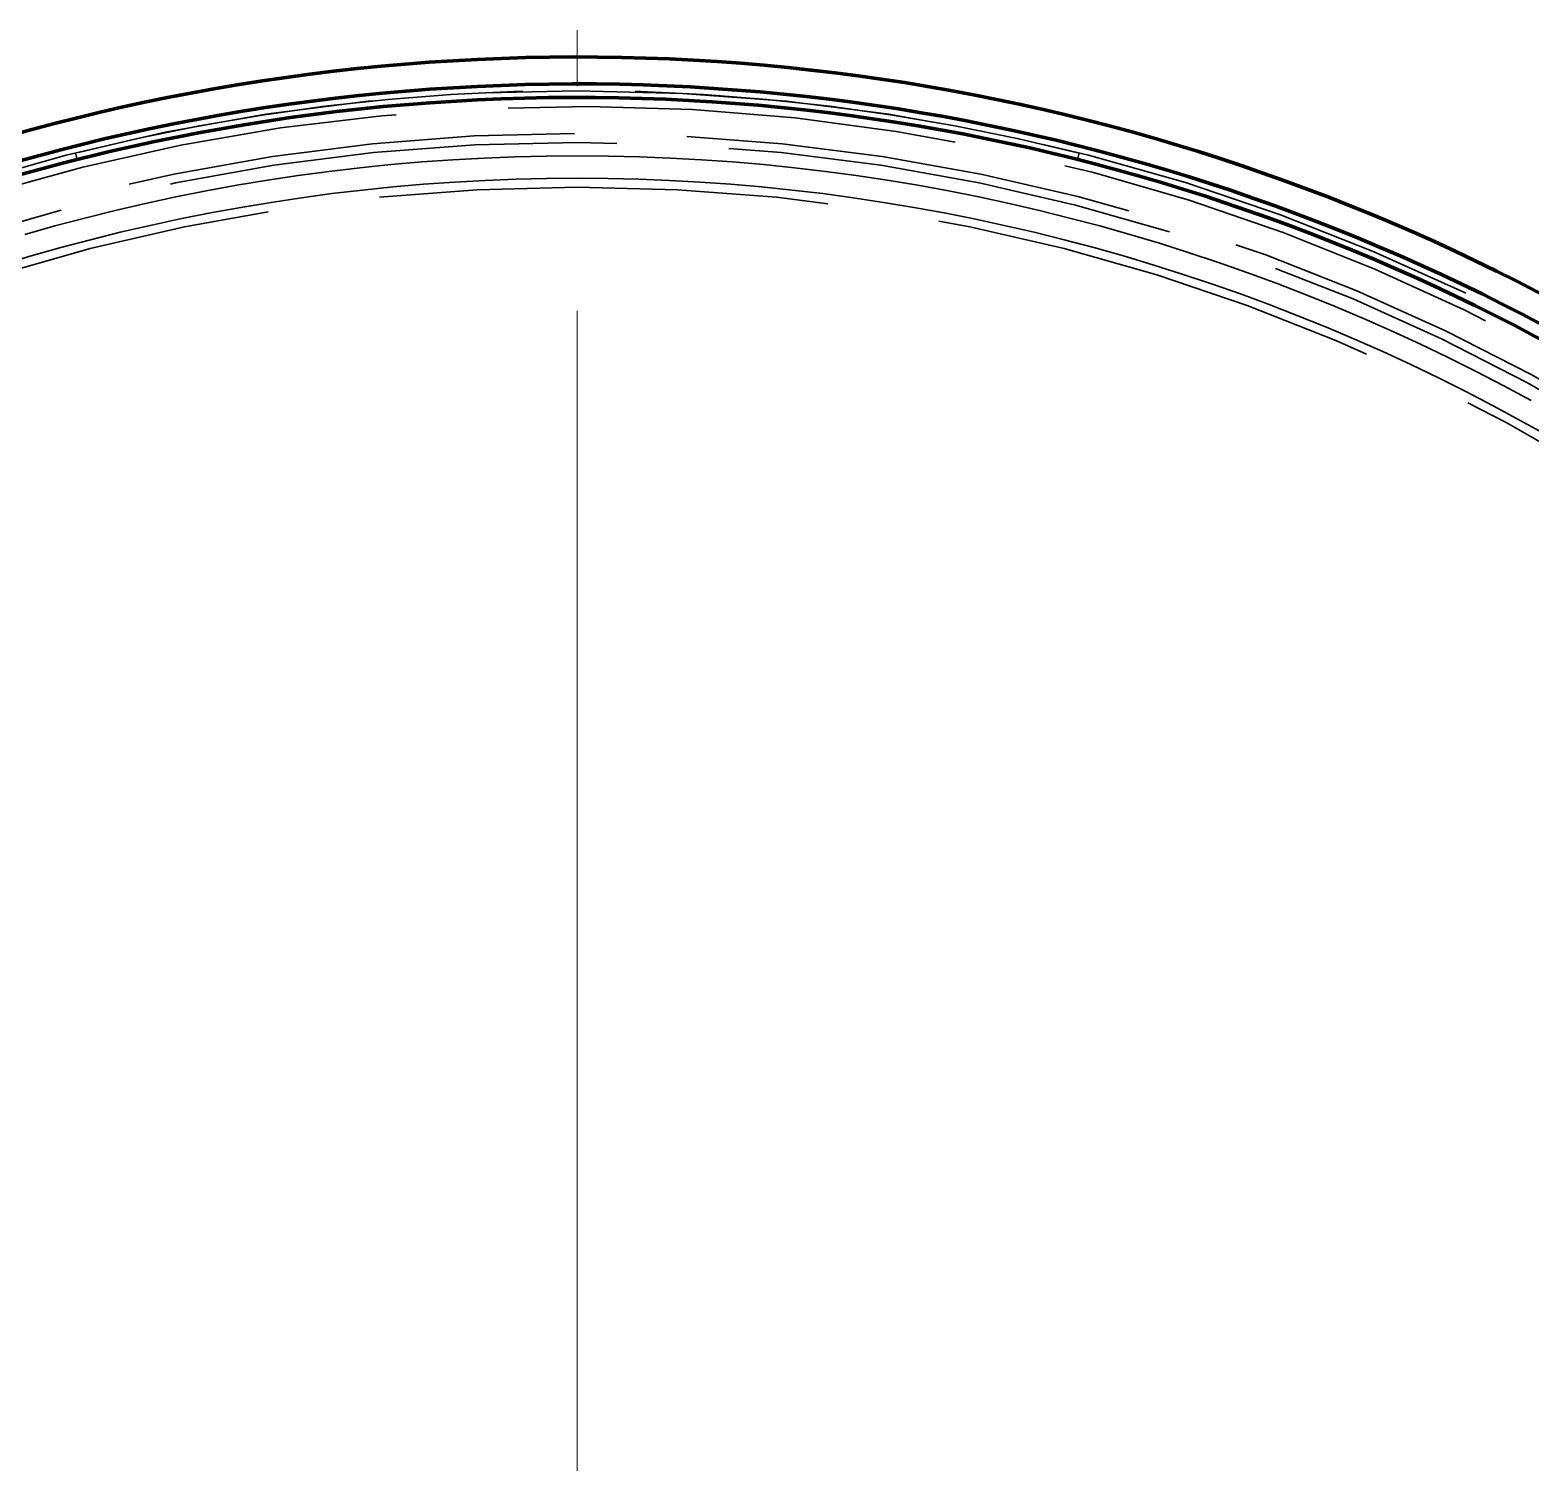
# Model space of a CAD drawing. Header units: millimetres. Extents: x 0 to 2208, y 0 to 420.
# Drawn here: x 101.37 to 114.73, y 84.98 to 97.74 of the extents above; entities that cross this region are included whole.
import ezdxf

# ---------------------------------------------------------------- set-up
doc = ezdxf.new("R2010")
doc.units = ezdxf.units.MM
doc.linetypes.add('IRAM-E-TRAZOS', pattern=[5, 4, -1])
doc.linetypes.add('IRAM-F-TRAZO-PUNTO', pattern=[20, 15, -2, 1, -2])
for name, color, linetype, lineweight in [('01-VISIBLE', 7, 'CONTINUOUS', 70), ('02-OCULTA', 4, 'IRAM-E-TRAZOS', 35), ('03-EJE', 1, 'IRAM-F-TRAZO-PUNTO', 18)]:
    doc.layers.add(name, color=color, linetype=linetype, lineweight=lineweight)

msp = doc.modelspace()

# ---------------------------------------------------------------- linework, layer by layer
at = {"layer": '01-VISIBLE'}
for radius, start, end in [(18.51, 10.8995, 174.606), (18.27, 11.0445, 174.535), (18.15, 11.1184, 174.4987)]:
    msp.add_arc((106.238, 78.989), radius, start, end, dxfattribs=at)
at = {"layer": '02-OCULTA'}
for p, q in [((101.784, 96.584), (101.769, 96.642)), ((101.784, 96.584), (101.769, 96.642)), ((110.692, 96.584), (110.707, 96.642)), ((110.692, 96.584), (110.707, 96.642))]:
    msp.add_line(p, q, dxfattribs=at)
for points in [[(101.319, 95.919), (101.586, 95.994), (101.854, 96.065), (102.122, 96.132), (102.392, 96.194), (102.663, 96.253), (102.934, 96.307), (103.207, 96.357), (103.48, 96.402), (103.754, 96.443), (104.028, 96.48), (104.303, 96.513), (104.579, 96.541), (104.855, 96.565), (105.131, 96.584), (105.408, 96.599), (105.684, 96.61), (105.961, 96.617), (106.238, 96.619), (106.515, 96.617), (106.792, 96.61), (107.068, 96.599), (107.345, 96.584), (107.621, 96.565), (107.897, 96.541), (108.173, 96.513), (108.448, 96.48), (108.722, 96.443), (108.996, 96.402), (109.269, 96.357), (109.542, 96.307), (109.813, 96.253), (110.084, 96.195), (110.354, 96.132), (110.622, 96.065), (110.89, 95.994), (111.157, 95.919), (111.422, 95.84), (111.686, 95.756), (111.949, 95.669), (112.21, 95.577), (112.47, 95.481), (112.728, 95.381), (112.985, 95.277), (113.24, 95.169), (113.493, 95.057), (113.745, 94.941), (113.994, 94.822), (114.242, 94.698), (114.488, 94.57), (114.731, 94.439)], [(114.874, 94.13), (114.635, 94.263), (114.394, 94.393), (114.151, 94.52), (113.906, 94.642), (113.659, 94.76), (113.411, 94.875), (113.16, 94.986), (112.908, 95.092), (112.654, 95.195), (112.399, 95.294), (112.142, 95.389), (111.884, 95.479), (111.624, 95.566), (111.363, 95.649), (111.101, 95.727), (110.837, 95.801), (110.573, 95.872), (110.307, 95.938), (110.04, 95.999), (109.773, 96.057), (109.504, 96.11), (109.235, 96.16), (108.965, 96.204), (108.694, 96.245), (108.423, 96.282), (108.151, 96.314), (107.878, 96.342), (107.606, 96.365), (107.332, 96.385), (107.059, 96.4), (106.785, 96.41), (106.512, 96.417), (106.238, 96.419), (105.964, 96.417), (105.691, 96.41), (105.417, 96.4), (105.144, 96.385), (104.87, 96.365), (104.598, 96.342), (104.325, 96.314), (104.053, 96.282), (103.782, 96.245), (103.511, 96.204), (103.241, 96.16), (102.972, 96.11), (102.703, 96.057), (102.436, 95.999), (102.169, 95.938), (101.903, 95.872), (101.639, 95.801), (101.375, 95.727), (101.113, 95.649)]]:
    msp.add_lwpolyline(points, dxfattribs=at)
for radius in [18.21, 18.21, 18.15, 18.15, 18.15, 17.83, 17.83, 17.75, 17.75, 17.75, 17.75, 17.75, 17.75, 17.35, 17.35, 17.35, 17.35]:
    msp.add_circle((106.238, 78.989), radius, dxfattribs=at)
for radius, start, end in [(18.51, 0, 176.2829), (18.21, 75.7944, 104.2056), (18.21, 75.7944, 104.2056), (18.07, 0, -90.9513), (18.15, 75.7944, 104.2056), (18.15, 75.7944, 104.2056)]:
    msp.add_arc((106.238, 78.989), radius, start, end, dxfattribs=at)
at = {"layer": '03-EJE'}
msp.add_line((106.238, 60.239), (106.238, 97.739), dxfattribs=at)

doc.saveas('drawing.dxf')
